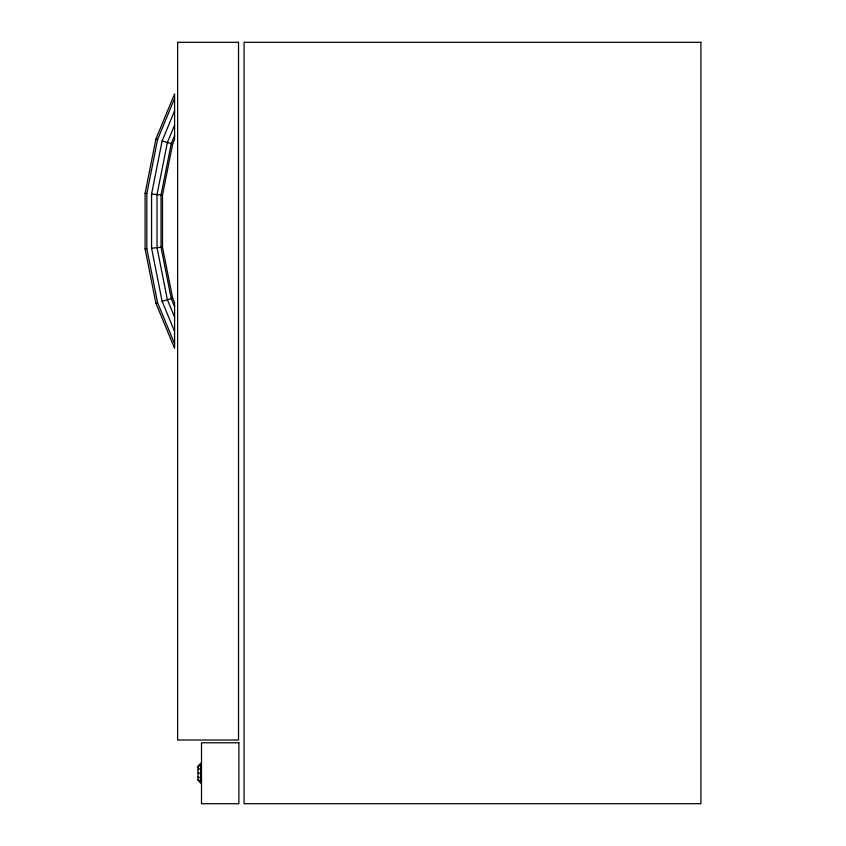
<?xml version="1.0" encoding="UTF-8"?>
<svg xmlns="http://www.w3.org/2000/svg" width="846" height="846" viewBox="0 0 846 846"><rect width="100%" height="100%" fill="white"/><g stroke="black" fill="none" stroke-linecap="round" stroke-linejoin="round"><path stroke-width="1.27" d="M145.089 193.396L155.907 138.998L174.593 93.895L174.593 139.389L172.647 144.084L162.495 195.109L162.495 247.138L172.647 298.162L174.593 302.857L174.593 348.351L155.907 303.249L145.089 248.851L145.089 193.396L146.834 193.565L146.834 248.682L157.589 302.741L174.593 343.804M146.834 193.565L157.589 139.505L174.593 98.443M174.593 331.431L162.136 301.356L151.571 248.216L151.571 194.03L162.136 140.891L174.593 110.815M174.593 125.102L167.392 142.488L157.028 194.569L157.028 247.677L167.392 299.759L174.593 317.144M174.593 135.561L171.241 143.651L161.036 194.961L161.036 247.286L171.241 298.596L174.593 306.686M198.006 767.068L200.661 764.689M198.006 769.68L200.661 768.305M155.907 303.249L157.589 302.741M162.136 301.356L172.647 298.162M145.089 248.851L146.834 248.682M151.571 248.216L162.495 247.138M198.006 773.244L200.661 773.244M151.571 194.03L162.495 195.109M155.907 138.998L157.589 139.505M162.136 140.891L172.647 144.084M198.006 776.808L200.661 778.183M198.006 779.42L200.661 781.799M200.661 763.367L198.006 766.116L198.006 780.372L200.661 783.121L200.661 763.367M238.53 42.3L177.618 42.3L177.618 740.017L238.53 740.017L238.53 42.3M700.911 42.3L244.071 42.3L244.071 803.7L700.911 803.7L700.911 42.3M238.879 742.788L201.507 742.788L201.507 803.7L238.879 803.7L238.879 742.788"/></g></svg>
